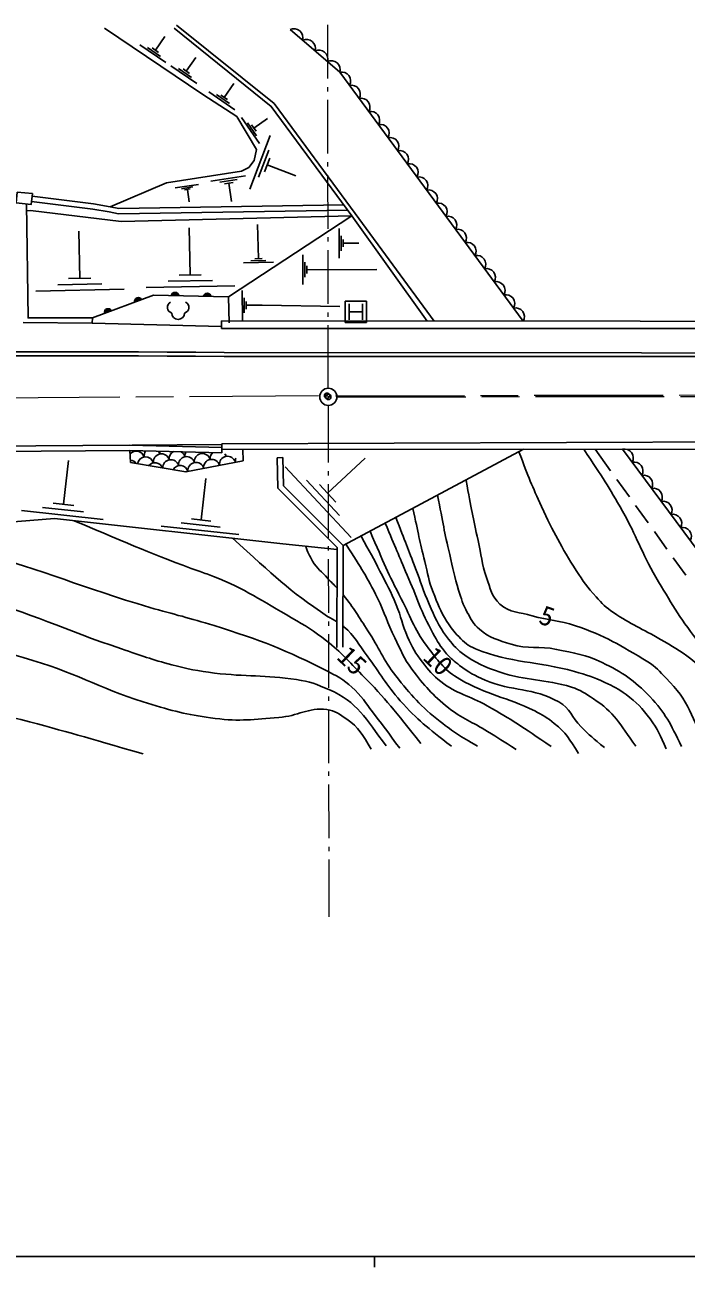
# Model space of a CAD drawing. Units: millimetres, scale not verified. Extents: x 40000 to 680000, y 20000 to 380000.
# Drawn here: x 135418 to 197019, y 204000 to 319792 of the extents above; entities that cross this region are included whole.
import ezdxf
from ezdxf.enums import TextEntityAlignment as Align

# ---------------------------------------------------------------- set-up
doc = ezdxf.new("R2010")
doc.units = ezdxf.units.MM
doc.header["$LTSCALE"] = 1000
doc.header["$PDMODE"] = 32
doc.header["$PDSIZE"] = 500
doc.linetypes.add('CHAIN', pattern=[18.5, 12, -1.5, 3.5, -1.5])
for name, color, linetype, lineweight in [('M-BGD', 7, 'Continuous', 25), ('M-BMK', 2, 'CHAIN', 13), ('M-BMK-HTXT', 7, 'Continuous', 13), ('M-BMK-SRVR', 3, 'Continuous', 25), ('M-STR-STR1', 1, 'Continuous', 25), ('M-STR-STRC', 7, 'Continuous', 25), ('M-TTL-BAND', 7, 'Continuous', 25)]:
    doc.layers.add(name, color=color, linetype=linetype, lineweight=lineweight)
doc.layers.add('M-OTRS', color=6, linetype='Continuous')
doc.styles.add('ＭＳ ゴシック', font='')
doc.styles.get('ＭＳ ゴシック').set_extended_font_data('MS Gothic')

msp = doc.modelspace()

# ---------------------------------------------------------------- linework, layer by layer
at = {"layer": 'M-BGD'}
for p, q in [((147574, 317428), (148465, 318717)), ((148560, 316271), (146143, 317942)), ((148067, 316850), (146858, 317685)), ((147876, 317220), (147272, 317637)), ((150453, 315470), (151344, 316759)), ((151439, 314312), (149022, 315983)), ((150946, 314891), (149738, 315726)), ((150755, 315261), (150151, 315679)), ((153991, 313029), (154882, 314318)), ((154976, 311871), (152559, 313542)), ((154483, 312450), (153275, 313285)), ((154293, 312820), (153688, 313238)), ((157261, 308741), (155588, 311156)), ((157004, 309456), (156168, 310664)), ((156956, 309870), (156538, 310474)), ((156747, 310172), (158035, 311064)), ((156360, 304486), (158277, 309488)), ((157173, 305609), (158131, 308110)), ((157746, 306106), (158225, 307357)), ((152736, 305237), (155974, 305721)), ((157985, 306731), (160653, 305709)), ((149432, 304586), (151602, 304910)), ((149996, 304522), (151081, 304685)), ((153578, 305142), (155196, 305384)), ((154015, 304986), (154824, 305107)), ((154419, 305047), (154677, 303320)), ((141813, 303109), (136096, 303834)), ((150289, 304418), (150832, 304499)), ((150560, 304459), (150733, 303301)), ((141749, 302613), (136049, 303341)), ((143284, 302352), (141749, 302613)), ((143380, 302843), (141813, 303109)), ((166197, 302220), (173561, 292178)), ((144387, 301452), (165884, 301989)), ((154403, 294433), (165884, 301989)), ((157174, 298003), (157092, 301197)), ((172907, 292179), (165884, 301989)), ((140525, 296159), (140434, 300551)), ((150824, 296482), (150733, 300873)), ((164691, 298046), (164686, 300823)), ((164875, 298741), (164873, 300129)), ((165059, 299088), (165058, 299782)), ((165059, 299435), (166540, 299438)), ((158571, 297668), (155795, 297597)), ((157872, 297835), (156484, 297800)), ((157521, 298012), (156827, 297994)), ((161316, 295583), (161311, 298360)), ((161500, 296278), (161498, 297666)), ((151853, 296503), (149795, 296461)), ((161684, 296625), (161683, 297319)), ((161684, 296972), (168197, 296983)), ((142595, 295653), (138478, 295568)), ((141554, 296181), (139496, 296138)), ((154964, 295470), (146730, 295299)), ((152894, 295976), (148777, 295890)), ((144665, 295147), (136431, 294976)), ((155678, 292265), (155673, 295041)), ((155862, 292959), (155859, 294347)), ((156046, 293306), (156045, 294001)), ((156046, 293654), (157526, 293656)), ((157526, 293656), (164747, 293543)), ((153771, 280683), (145425, 280623)), ((153775, 279900), (153773, 280220)), ((155759, 279165), (155738, 280224)), ((165079, 271258), (181869, 280230)), ((188538, 280233), (189976, 278234)), ((211822, 252250), (191082, 280234)), ((145207, 280128), (127646, 280000)), ((139022, 275113), (139472, 279182)), ((153775, 279900), (145207, 280128)), ((145207, 280128), (145268, 278998)), ((158908, 279428), (159459, 279463)), ((163622, 276128), (167130, 279414)), ((165825, 272018), (159664, 278595)), ((151844, 273644), (152272, 277512)), ((164723, 274073), (161643, 277362)), ((164392, 275306), (162852, 276950)), ((190561, 277423), (191729, 275799)), ((142725, 273673), (135094, 274517)), ((140873, 274393), (137058, 274815)), ((139976, 275007), (138068, 275218)), ((192313, 274988), (193481, 273365)), ((153604, 272960), (149977, 273361)), ((152751, 273544), (150937, 273744)), ((155364, 272276), (148110, 273078)), ((194066, 272553), (195234, 270930)), ((195818, 270118), (196986, 268495))]:
    msp.add_line(p, q, dxfattribs=at)
for points in [[(166197, 302220), (158652, 312458), (149559, 319770)], [(142837, 319472), (152003, 313307), (155158, 311238), (156990, 308158)], [(165884, 301989), (158368, 312186), (149315, 319467)], [(181841, 292173), (164751, 315373), (160133, 319346)], [(156990, 308158), (156784, 307141), (156281, 306491), (155600, 306160)], [(155600, 306160), (148614, 305080), (143380, 302843)], [(135571, 303097), (135716, 292470), (141712, 292497), (141679, 291983)], [(135580, 302470), (135947, 302482), (144387, 301452)], [(165497, 302513), (144130, 302185), (143284, 302352)], [(165133, 303008), (144175, 302686), (143380, 302843)], [(154455, 292019), (154403, 294433), (147414, 294611), (141712, 292497)], [(153743, 291668), (141679, 291983), (135266, 292048)], [(153992, 288876), (231737, 288870), (364306, 288879), (475037, 288968)], [(153996, 289243), (231737, 289200), (364305, 289367), (475036, 289456)], [(153772, 280400), (145212, 280628), (127642, 280500), (116111, 280391), (98604, 279959), (83730, 279419)], [(145268, 278998), (150414, 278125), (155759, 279165)], [(164473, 261752), (164526, 271068), (158972, 276615), (158908, 279428)], [(165025, 261775), (165079, 271258), (159520, 276810), (159459, 279463)], [(131315, 273161), (133585, 273401), (138187, 273773), (159434, 271423), (164525, 270879)]]:
    msp.add_lwpolyline(points, dxfattribs=at)
msp.add_lwpolyline([(134706, 304201), (136119, 304065), (136021, 303053), (134608, 303190)], close=True, dxfattribs=at)
for centre, radius, start, end in [((160495, 318599), 830, 342.72154, 115.8684), ((161650, 317606), 830, 342.72154, 115.8684), ((162804, 316612), 830, 342.72154, 115.8684), ((163959, 315619), 830, 342.72154, 115.8684), ((164939, 314569), 825, 329.57566, 103.1779), ((165839, 313348), 825, 329.57566, 103.1779), ((166738, 312127), 825, 329.57566, 103.1779), ((167638, 310906), 825, 329.57566, 103.1779), ((168537, 309685), 825, 329.57566, 103.1779), ((169437, 308464), 825, 329.57566, 103.1779), ((170336, 307243), 825, 329.57566, 103.1779), ((171236, 306022), 825, 329.57566, 103.1779), ((172135, 304801), 825, 329.57566, 103.1779), ((173035, 303580), 825, 329.57566, 103.1779), ((173934, 302359), 825, 329.57566, 103.1779), ((174833, 301138), 825, 329.57566, 103.1779), ((175733, 299917), 825, 329.57566, 103.1779), ((176632, 298696), 825, 329.57566, 103.1779), ((177532, 297475), 825, 329.57566, 103.1779), ((178431, 296254), 825, 329.57566, 103.1779), ((179331, 295033), 825, 329.57566, 103.1779), ((145988, 294024), 354, 29.13804, 191.54322), ((145988, 294024), 283, 31.36208, 189.31918), ((145988, 294024), 212, 35.1084, 185.57285), ((145988, 294024), 142, 42.82013, 177.86112), ((145988, 294024), 100, 53.1378, 167.54346), ((149408, 294506), 354, 7.34526, 169.75044), ((149408, 294506), 283, 9.5693, 167.5264), ((149408, 294506), 212, 13.31562, 163.78007), ((149408, 294506), 142, 21.02735, 156.06834), ((149408, 294506), 100, 31.34502, 145.75068), ((152407, 294430), 354, 7.34526, 169.75044), ((152407, 294430), 283, 9.5693, 167.5264), ((152407, 294430), 212, 13.31562, 163.78007), ((152407, 294430), 142, 21.02735, 156.06834), ((152407, 294430), 100, 31.34502, 145.75068), ((180230, 293812), 825, 329.57566, 103.1779), ((143175, 292981), 354, 29.13804, 191.54322), ((143175, 292981), 283, 31.36208, 189.31918), ((143175, 292981), 212, 35.1084, 185.57285), ((143175, 292981), 142, 42.82013, 177.86112), ((143175, 292981), 100, 53.1378, 167.54346), ((149231, 293451), 536, 116.08703, 255.33416), ((150159, 293451), 536, 284.66584, 63.91297), ((181130, 292591), 825, 329.57566, 103.1779), ((149695, 292932), 600, 180, 0), ((139742, -1046472), 1335791, 89.38857, 93.04703), ((139742, -1046472), 1335424, 89.38857, 93.04696), ((191273, 279433), 823, 329.66912, 103.4197), ((145797, 279313), 752, 14.96373, 139.59513), ((145195, 278482), 752, 34.15946, 85.38225), ((144927, 279857), 752, 14.96373, 20.257), ((146400, 280143), 752, 182.03521, 187.064), ((146667, 278769), 752, 14.96373, 171.02472), ((147270, 279599), 752, 139.41465, 187.064), ((148139, 279056), 752, 14.96373, 187.064), ((147270, 279599), 752, 14.96373, 37.52828), ((148742, 279886), 752, 167.12167, 187.064), ((149009, 278512), 752, 14.96373, 181.62439), ((149612, 279342), 752, 115.7176, 187.064), ((150482, 278798), 752, 14.96373, 187.064), ((149612, 279342), 752, 14.96373, 61.22534), ((151084, 279629), 752, 151.3579, 187.064), ((151954, 279085), 752, 14.96373, 187.064), ((151084, 279629), 752, 14.96373, 25.58504), ((152557, 279915), 752, 177.1843, 187.064), ((152824, 278541), 752, 14.96373, 187.064), ((153426, 279371), 752, 132.85177, 187.064), ((154296, 278828), 752, 14.96373, 187.064), ((153426, 279371), 752, 14.96373, 34.75927), ((154899, 279658), 752, 172.25025, 187.064), ((155769, 279114), 752, 156.30567, 187.064), ((147537, 278225), 752, 20.91902, 139.82442), ((149879, 277968), 752, 14.96373, 151.43581), ((151352, 278254), 752, 14.96373, 187.064), ((192175, 278216), 823, 329.66912, 103.4197), ((193076, 276999), 823, 329.66912, 103.4197), ((193978, 275783), 823, 329.66912, 103.4197), ((194880, 274566), 823, 329.66912, 103.4197), ((195782, 273349), 823, 329.66912, 103.4197), ((196683, 272133), 823, 329.66912, 103.4197)]:
    msp.add_arc(centre, radius, start, end, dxfattribs=at)
for points, knots in [([(187486, 280232), (189275, 277549), (189789, 276778), (191096, 274463), (192419, 272119), (192849, 270638), (194204, 268313), (195574, 265962), (196355, 264638), (198011, 262479), (199248, 260868), (200209, 260195), (201544, 258666), (202498, 257574), (203080, 256995), (203912, 255808), (204806, 254532), (205066, 253995), (205893, 252345)], [0, 0, 0, 0, 1, 1, 1, 2, 2, 2, 3, 3, 3, 4, 4, 4, 5, 5, 5, 6, 6, 6, 6]), ([(181447, 280005), (182360, 277558), (182645, 276847), (183556, 274886), (184671, 272484), (185360, 271157), (186784, 268924), (187429, 267913), (187818, 267354), (188629, 266471), (189205, 265842), (189550, 265494), (190253, 265010), (191873, 263894), (192934, 263517), (194623, 262509), (195747, 261837), (196414, 261508), (197450, 260707), (198539, 259865), (199104, 259330), (200056, 258336), (201990, 256319), (202429, 255193), (203983, 252355)], [0, 0, 0, 0, 1, 1, 1, 2, 2, 2, 3, 3, 3, 4, 4, 4, 5, 5, 5, 6, 6, 6, 7, 7, 7, 8, 8, 8, 8]), ([(176514, 277315), (177034, 274611), (177160, 273905), (177638, 271732), (177935, 270384), (177975, 269591), (178427, 268287), (178784, 267256), (178859, 266513), (179674, 265788), (180607, 264959), (181492, 265084), (182686, 264721), (184228, 264251), (185180, 264307), (186707, 263791), (189491, 262849), (190918, 261940), (193437, 260425), (194208, 259961), (194527, 259536), (195162, 258899), (197283, 256774), (197577, 255308), (198904, 252184)], [0, 0, 0, 0, 1, 1, 1, 2, 2, 2, 3, 3, 3, 4, 4, 4, 5, 5, 5, 6, 6, 6, 7, 7, 7, 8, 8, 8, 8]), ([(173872, 275957), (174375, 273285), (174493, 272565), (174998, 270414), (175304, 269117), (175438, 268379), (175827, 267104), (176081, 266272), (176217, 265792), (176634, 265028), (176996, 264365), (177186, 263945), (177763, 263457), (178734, 262633), (179497, 262446), (180712, 262066), (182300, 261570), (183316, 261924), (184943, 261579), (186636, 261219), (187647, 261113), (189203, 260354), (191119, 259420), (192172, 258723), (193637, 257174), (195110, 255616), (195544, 254697), (196572, 252534)], [0, 0, 0, 0, 1, 1, 1, 2, 2, 2, 3, 3, 3, 4, 4, 4, 5, 5, 5, 6, 6, 6, 7, 7, 7, 8, 8, 8, 9, 9, 9, 9]), ([(171570, 274727), (172074, 272331), (172193, 271689), (172681, 269763), (172964, 268649), (173015, 267989), (173439, 266922), (173878, 265818), (174115, 265184), (174742, 264175), (175108, 263584), (175344, 263263), (175834, 262769), (176362, 262237), (176690, 261920), (177385, 261639), (180813, 260251), (183053, 260522), (186613, 259520), (187743, 259202), (188379, 259002), (189441, 258499), (190245, 258118), (190711, 257910), (191423, 257377), (192423, 256630), (192926, 256106), (193663, 255099), (194392, 254101), (194600, 253611), (195149, 252306)], [0, 0, 0, 0, 1, 1, 1, 2, 2, 2, 3, 3, 3, 4, 4, 4, 5, 5, 5, 6, 6, 6, 7, 7, 7, 8, 8, 8, 9, 9, 9, 10, 10, 10, 10]), ([(140012, 273571), (145626, 271215), (147093, 270512), (151738, 268828), (152229, 268650), (152513, 268571), (152998, 268377), (155983, 267185), (157477, 266117), (160269, 264524), (161589, 263771), (162328, 263328), (163518, 262382), (164919, 261270), (165568, 260487), (166822, 259212), (169136, 256860), (169815, 255912), (172319, 252798)], [0, 0, 0, 0, 1, 1, 1, 2, 2, 2, 3, 3, 3, 4, 4, 4, 5, 5, 5, 6, 6, 6, 6]), ([(168997, 273352), (169974, 271000), (170226, 270398), (171036, 268513), (171948, 266391), (172319, 265132), (173419, 263101), (173848, 262308), (174117, 261868), (174701, 261181), (175116, 260692), (175406, 260465), (175919, 260083), (176777, 259444), (177307, 259132), (178292, 258718), (180871, 257633), (182719, 258051), (185160, 256684), (186219, 256090), (186374, 255225), (187234, 254368), (188040, 253565), (188347, 253303), (189400, 252420)], [0, 0, 0, 0, 1, 1, 1, 2, 2, 2, 3, 3, 3, 4, 4, 4, 5, 5, 5, 6, 6, 6, 7, 7, 7, 8, 8, 8, 8]), ([(169981, 273878), (170876, 271566), (171102, 270985), (171813, 269128), (172310, 267829), (172522, 267075), (173081, 265802), (173619, 264574), (173903, 263853), (174704, 262779), (175209, 262102), (175505, 261705), (176182, 261199), (177405, 260282), (178239, 259948), (179688, 259461), (182200, 258617), (183794, 258846), (186327, 258070), (187202, 257801), (187623, 257461), (188393, 256966), (190335, 255717), (190820, 254669), (192320, 252546)], [0, 0, 0, 0, 1, 1, 1, 2, 2, 2, 3, 3, 3, 4, 4, 4, 5, 5, 5, 6, 6, 6, 7, 7, 7, 8, 8, 8, 8]), ([(122866, 272653), (126771, 271757), (127835, 271465), (130996, 270614), (137350, 268903), (140735, 267358), (147045, 265497), (149387, 264807), (150730, 264526), (153059, 263794), (157348, 262448), (159737, 261548), (163728, 259480), (164767, 258942), (165357, 258595), (166188, 257771), (167017, 256948), (167329, 256350), (168043, 255426), (168958, 254243), (169241, 253851), (170335, 252359)], [0, 0, 0, 0, 1, 1, 1, 2, 2, 2, 3, 3, 3, 4, 4, 4, 5, 5, 5, 6, 6, 6, 7, 7, 7, 7]), ([(166739, 272145), (167607, 270576), (167840, 270159), (168500, 268863), (169113, 267658), (169495, 266998), (170011, 265748), (170484, 264602), (170552, 263882), (171067, 262754), (171515, 261774), (171802, 261226), (172462, 260375), (173052, 259612), (173397, 259173), (174159, 258583), (175663, 257419), (176817, 257262), (178474, 256330), (180879, 254978), (181655, 254413), (184432, 252533)], [0, 0, 0, 0, 1, 1, 1, 2, 2, 2, 3, 3, 3, 4, 4, 4, 5, 5, 5, 6, 6, 6, 7, 7, 7, 7]), ([(167578, 272593), (168892, 269557), (169240, 268699), (170481, 266289), (171432, 264442), (171775, 263272), (173050, 261632), (174019, 260387), (174567, 259594), (175932, 258802), (178496, 257314), (180261, 257153), (182919, 255840), (183673, 255467), (184076, 255205), (184736, 254682), (185837, 253809), (186128, 253223), (187003, 251889)], [0, 0, 0, 0, 1, 1, 1, 2, 2, 2, 3, 3, 3, 4, 4, 4, 5, 5, 5, 6, 6, 6, 6]), ([(154718, 271967), (158766, 268376), (159862, 267132), (163621, 264660), (163951, 264443), (164219, 264308), (164487, 264151)], [0, 0, 0, 0, 1, 1, 1, 2, 2, 2, 2]), ([(161559, 271227), (161798, 270569), (161904, 270335), (162219, 269813), (162648, 269103), (163061, 268831), (163614, 268214), (163951, 267837), (164226, 267582), (164505, 267296)], [0, 0, 0, 0, 1, 1, 1, 2, 2, 2, 3, 3, 3, 3]), ([(165343, 271372), (166803, 269066), (167271, 268394), (168263, 266356), (168952, 264942), (169181, 264076), (169874, 262663), (170449, 261488), (170694, 260770), (171479, 259723), (172635, 258180), (173368, 257344), (174874, 256139), (176173, 255100), (177107, 254814), (178521, 253937), (179572, 253286), (179906, 253076), (181199, 252251)], [0, 0, 0, 0, 1, 1, 1, 2, 2, 2, 3, 3, 3, 4, 4, 4, 5, 5, 5, 6, 6, 6, 6]), ([(115001, 269898), (115901, 269382), (116220, 269208), (117064, 268915), (117980, 268597), (118538, 268573), (119493, 268407), (121480, 268061), (122629, 268097), (124612, 267725), (126968, 267284), (128301, 267073), (130617, 266454), (136141, 264978), (139007, 263421), (144435, 261624), (146249, 261023), (147248, 260620), (149099, 260142), (150634, 259746), (151511, 259568), (153084, 259377), (156056, 259018), (157764, 259207), (160724, 258763), (161945, 258580), (162615, 258332), (163745, 257837), (166417, 256666), (167158, 255137), (169068, 252598)], [0, 0, 0, 0, 1, 1, 1, 2, 2, 2, 3, 3, 3, 4, 4, 4, 5, 5, 5, 6, 6, 6, 7, 7, 7, 8, 8, 8, 9, 9, 9, 10, 10, 10, 10]), ([(106327, 268509), (107208, 268073), (107480, 267961), (108238, 267653), (109655, 267078), (110515, 266938), (111980, 266497), (114795, 265650), (116321, 264963), (119203, 264381), (120702, 264078), (121565, 264035), (123066, 263741), (128238, 262727), (131130, 262070), (136176, 260548), (140588, 259217), (142816, 257747), (147232, 256433), (149502, 255758), (150807, 255447), (153155, 255144), (155449, 254847), (156770, 255059), (159077, 255231), (160843, 255363), (161793, 256188), (163551, 255972), (164346, 255875), (164729, 255522), (165396, 255080), (166568, 254305), (166861, 253609), (167663, 252287)], [0, 0, 0, 0, 1, 1, 1, 2, 2, 2, 3, 3, 3, 4, 4, 4, 5, 5, 5, 6, 6, 6, 7, 7, 7, 8, 8, 8, 9, 9, 9, 10, 10, 10, 11, 11, 11, 11]), ([(88547, 266844), (91504, 266461), (92259, 266356), (94636, 266028), (98950, 265431), (101384, 265194), (105664, 264395), (108485, 263868), (110019, 263341), (112762, 262499), (118514, 260733), (121388, 258722), (127158, 257016), (130207, 256114), (131978, 255841), (135054, 255036), (139520, 253867), (140949, 253431), (146430, 251833)], [0, 0, 0, 0, 1, 1, 1, 2, 2, 2, 3, 3, 3, 4, 4, 4, 5, 5, 5, 6, 6, 6, 6]), ([(165053, 266682), (165066, 266666), (165079, 266650), (165092, 266633), (166068, 265405), (166518, 264642), (167368, 263323), (168412, 261704), (168771, 260642), (169963, 259127), (171405, 257295), (172280, 256276), (174120, 254845), (175394, 253855), (175928, 253499), (177572, 252575)], [0, 0, 0, 0, 1, 1, 1, 2, 2, 2, 3, 3, 3, 4, 4, 4, 5, 5, 5, 5]), ([(165036, 263776), (165069, 263750), (165102, 263723), (165136, 263695), (166174, 262814), (166478, 262048), (167303, 260965), (168530, 259352), (169051, 258314), (170393, 256794), (172039, 254930), (172847, 254353), (175147, 252558)], [0, 0, 0, 0, 1, 1, 1, 2, 2, 2, 3, 3, 3, 4, 4, 4, 4])]:
    msp.add_open_spline(points, degree=3, knots=knots, dxfattribs=at)
at = {"layer": 'M-BMK'}
for p, q in [((162769, 285215), (131648, 284994)), ((164369, 285223), (233237, 285366)), ((164486, 285118), (263592, 285234))]:
    msp.add_line(p, q, dxfattribs=at)
at = {"layer": 'M-BMK-HTXT'}
for p, q in [((163636, 314792), (163628, 319792)), ((163638, 313592), (163637, 313992)), ((163648, 307792), (163639, 312792)), ((163650, 306592), (163649, 306992)), ((163660, 300792), (163651, 305792)), ((163662, 299592), (163661, 299992)), ((163672, 293792), (163663, 298792)), ((163674, 292592), (163673, 292992)), ((163685, 285917), (163675, 291792)), ((163697, 278987), (163688, 284317)), ((163699, 277787), (163698, 278187)), ((163708, 271987), (163700, 276987)), ((163710, 270787), (163710, 271187)), ((163720, 264987), (163712, 269987)), ((163722, 263787), (163722, 264187)), ((163732, 257987), (163724, 262987)), ((163734, 256787), (163733, 257187)), ((163744, 250987), (163735, 255987)), ((163746, 249787), (163745, 250187)), ((163756, 243987), (163747, 248987)), ((163758, 242787), (163757, 243187)), ((163768, 236656), (163759, 241987))]:
    msp.add_line(p, q, dxfattribs=at)
at = {"layer": 'M-BMK-SRVR'}
msp.add_circle((163686, 285117), 800, dxfattribs=at)
at = {"layer": 'M-OTRS'}
for p in [(163569, 285221), (163686, 285117)]:
    msp.add_point(p, dxfattribs=at)
at = {"layer": 'M-STR-STR1'}
msp.add_line((153773, 280220), (153770, 280738), dxfattribs=at)
for points in [[(475038, 292136), (364265, 292103), (231734, 292142), (153743, 292191)], [(153743, 292191), (153744, 291494), (231742, 291493), (364234, 291684), (475038, 291626)], [(153770, 280738), (234024, 281053), (364461, 281204), (475030, 281259)], [(475030, 280438), (364462, 280382), (233979, 280249), (153773, 280220)]]:
    msp.add_lwpolyline(points, dxfattribs=at)
at = {"layer": 'M-STR-STRC'}
for p, q in [((165244, 292052), (165244, 294052)), ((165244, 294052), (167244, 294052)), ((165619, 293802), (165619, 292302)), ((165619, 293052), (166869, 293052)), ((166869, 293802), (166869, 292302)), ((167244, 294052), (167244, 292052)), ((167244, 292052), (165244, 292052))]:
    msp.add_line(p, q, dxfattribs=at)
at = {"layer": 'M-TTL-BAND'}
for p, q in [((40000, 205000), (579000, 205000)), ((168000, 205000), (168000, 204000))]:
    msp.add_line(p, q, dxfattribs=at)

# ---------------------------------------------------------------- texts
at = {"layer": 'M-BGD', "style": 'ＭＳ ゴシック'}
for s, rotation, p in [('5', 340.594, (182986, 263519)), ('15', 315.938, (164004, 260351)), ('10', 315.938, (172021, 260302))]:
    msp.add_text(s, height=1833, rotation=rotation, dxfattribs=at).set_placement(p, align=Align.BOTTOM_LEFT)

doc.saveas('drawing.dxf')
